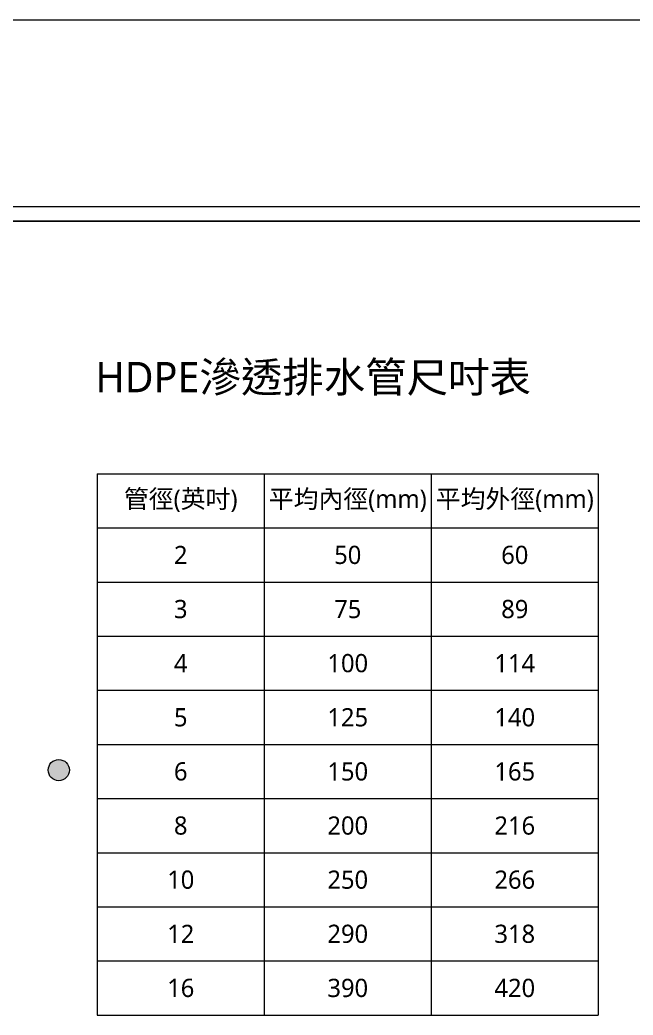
# Model space of a CAD drawing. Header units: millimetres. Extents: x 4229 to 8429, y -1187 to 1783.
# Drawn here: x 5621 to 6227, y 800 to 1783 of the extents above; entities that cross this region are included whole.
import ezdxf

# ---------------------------------------------------------------- set-up
doc = ezdxf.new("R2010")
doc.units = ezdxf.units.MM
doc.styles.add('微軟正黑體-20', font='Microsoft JhengHei.ttf', dxfattribs={"height": 20})
doc.styles.add('微軟正黑體-30', font='Microsoft JhengHei.ttf', dxfattribs={"height": 30})

msp = doc.modelspace()

# ---------------------------------------------------------------- hatches: boundary and pattern name
at = {"lineweight": 5}
h = msp.add_hatch(color=256, dxfattribs=at)
h.dxf.hatch_style = 1
h.paths.add_polyline_path([(5669.71, 1041.47, 1), (5648.73, 1041.47, 1)])

# ---------------------------------------------------------------- linework, layer by layer
for p, q in [((4228.98, 1782.5, 163.19), (8428.98, 1782.5, 163.19)), ((4416.02, 1583.68, 163.19), (8241.94, 1583.68, 163.19)), ((4416.02, 1583.68, 326.37), (8241.94, 1583.68, 326.37)), ((8241.94, 1583.68, 326.37), (4416.02, 1583.68, 326.37)), ((5697.18, 1334.16), (6192.18, 1334.16)), ((5697.18, 1334.16), (5697.18, 799.52)), ((5862.18, 1334.16), (5862.18, 799.52)), ((6027.18, 1334.16), (6027.18, 799.52)), ((6192.18, 1334.16), (6192.18, 799.52)), ((5697.18, 1280.7), (6192.18, 1280.7)), ((5697.18, 1227.23), (6192.18, 1227.23)), ((5697.18, 1173.77), (6192.18, 1173.77)), ((5697.18, 1120.3), (6192.18, 1120.3)), ((5697.18, 1066.84), (6192.18, 1066.84)), ((5697.18, 1013.38), (6192.18, 1013.38)), ((5697.18, 959.91), (6192.18, 959.91)), ((5697.18, 906.45), (6192.18, 906.45)), ((5697.18, 852.98), (6192.18, 852.98)), ((5697.18, 799.52), (6192.18, 799.52))]:
    msp.add_line(p, q, dxfattribs=at)
at = {"color": 4, "lineweight": 5}
msp.add_line((8256.16, 1597.9, 326.37), (4401.81, 1597.9, 326.37), dxfattribs=at)
at = {"lineweight": 5}
msp.add_circle((5659.22, 1041.47), 10.49, dxfattribs=at)

# ---------------------------------------------------------------- texts
at = {"lineweight": 5, "style": '微軟正黑體-30'}
msp.add_text('HDPE滲透排水管尺吋表', height=30, dxfattribs=at).set_placement((5695.38, 1414.66))
at = {"lineweight": 5, "char_height": 18, "width": 162, "attachment_point": 5, "style": '微軟正黑體-20'}
for s, insert in [('{\\fMicrosoft JhengHei|b0|i0|c136|p34;管徑(英吋)}', (5779.68, 1307.43)), ('平均內徑(mm)', (5944.68, 1307.43)), ('平均外徑(mm)', (6109.68, 1307.43)), ('2', (5779.68, 1253.97)), ('50', (5944.68, 1253.97)), ('60', (6109.68, 1253.97)), ('3', (5779.68, 1200.5)), ('75', (5944.68, 1200.5)), ('89', (6109.68, 1200.5)), ('4', (5779.68, 1147.04)), ('100', (5944.68, 1147.04)), ('114', (6109.68, 1147.04)), ('5', (5779.68, 1093.57)), ('125', (5944.68, 1093.57)), ('140', (6109.68, 1093.57)), ('6', (5779.68, 1040.11)), ('150', (5944.68, 1040.11)), ('165', (6109.68, 1040.11)), ('8', (5779.68, 986.64)), ('200', (5944.68, 986.64)), ('216', (6109.68, 986.64)), ('10', (5779.68, 933.18)), ('250', (5944.68, 933.18)), ('266', (6109.68, 933.18)), ('12', (5779.68, 879.71)), ('290', (5944.68, 879.71)), ('318', (6109.68, 879.71)), ('16', (5779.68, 826.25)), ('390', (5944.68, 826.25)), ('420', (6109.68, 826.25))]:
    msp.add_mtext(s, dxfattribs=dict(at, insert=insert))

doc.saveas('drawing.dxf')
